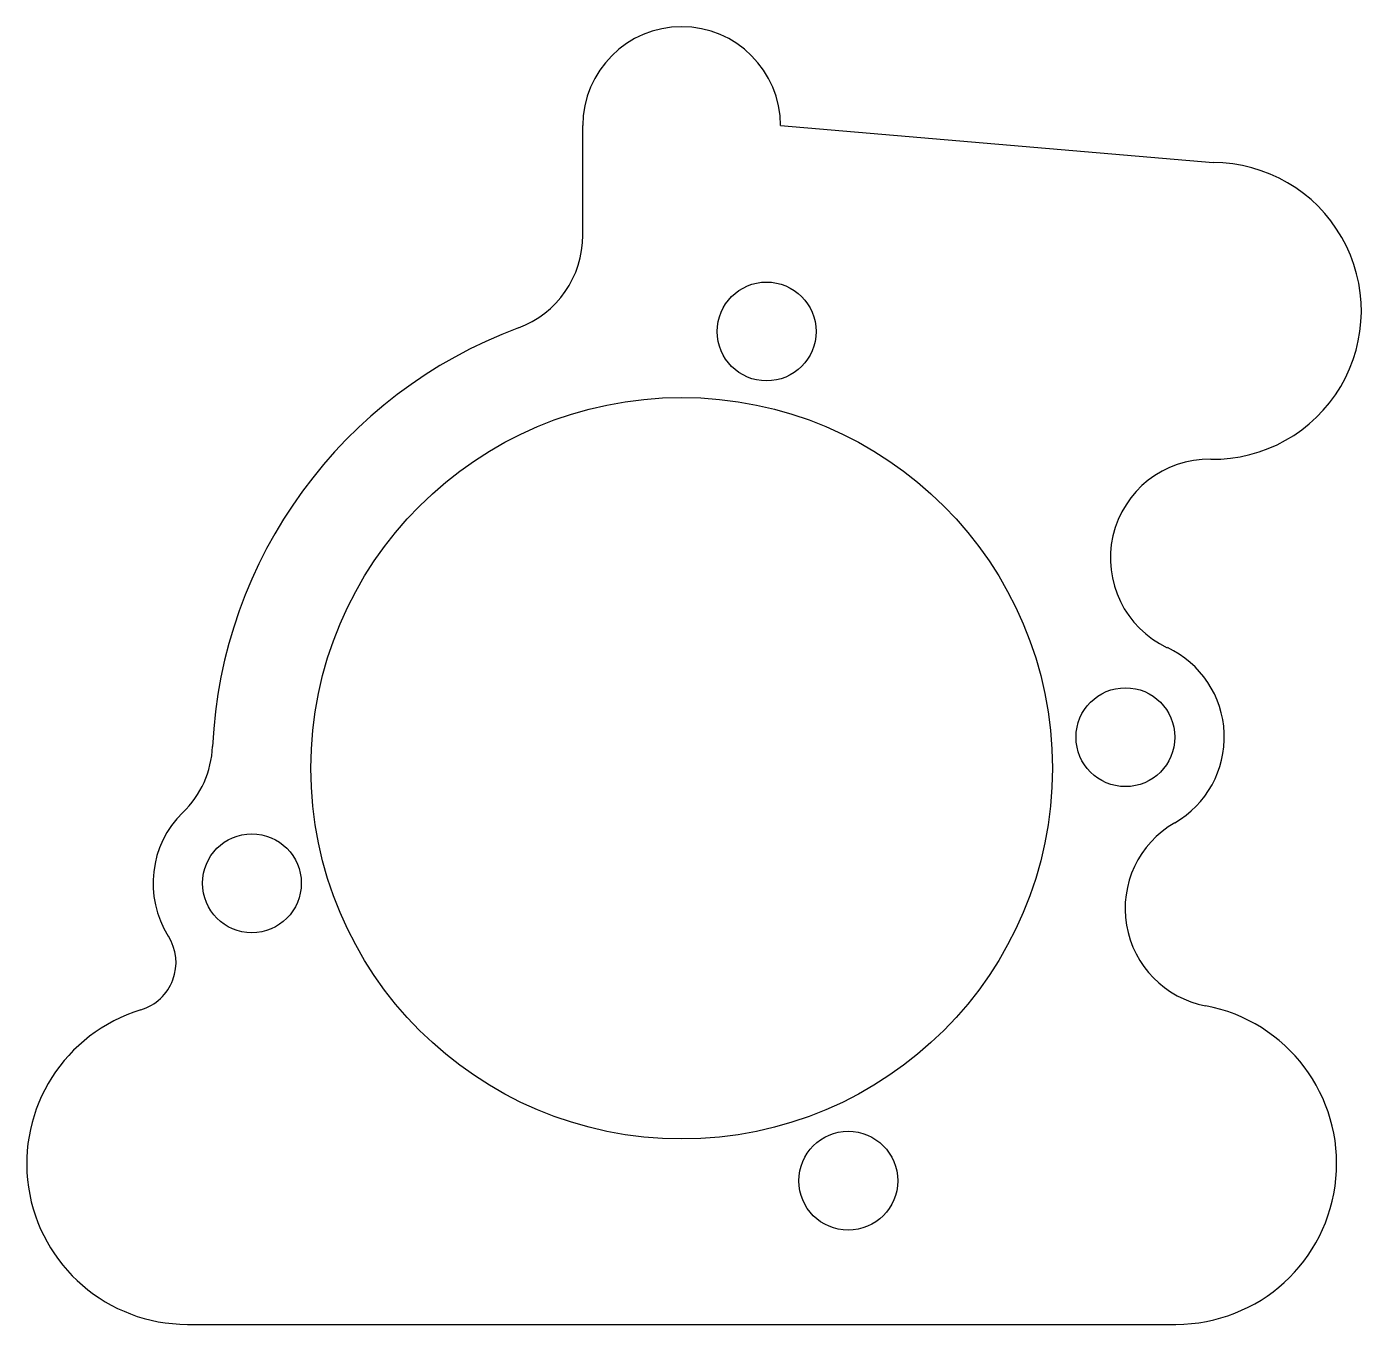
# Model space of a CAD drawing. Header units: millimetres. Extents: x 237 to 345, y 101 to 206.
import ezdxf

# ---------------------------------------------------------------- set-up
doc = ezdxf.new("R2010")
doc.units = ezdxf.units.MM
doc.layers.add('Model-Front', color=7, linetype='Continuous')

msp = doc.modelspace()

# ---------------------------------------------------------------- linework, layer by layer
at = {"layer": 'Model-Front'}
for p, q in [((282.05, 189.14), (282.05, 198.01)), ((298.05, 198.01), (333.05, 195.01)), ((250.05, 101.01), (330.05, 101.01))]:
    msp.add_line(p, q, dxfattribs=at)
for centre, radius in [((296.92, 181.35), 4), ((290.05, 146.01), 30), ((325.96, 148.52), 4), ((255.27, 136.7), 4), ((303.53, 112.63), 4)]:
    msp.add_circle(centre, radius, dxfattribs=at)
for centre, radius, start, end in [((290.05, 198.01), 8, 0, 180), ((333.05, 183.01), 12, 269.1269, 90), ((274.05, 189.14), 8, 290.3544, 0), ((290.05, 146.01), 38, 110.3544, 177.3447), ((332.74, 163.01), 8, 89.1269, 244.9168), ((325.96, 148.52), 8, 299.8786, 64.9168), ((244.1, 148.14), 8, 314.3132, 357.3447), ((255.27, 136.7), 8, 134.3132, 212.2845), ((333.93, 134.65), 8, 119.8786, 259.3446), ((245.13, 130.29), 4, 286.8164, 32.2845), ((250.05, 114.01), 13, 106.8164, 270), ((330.05, 114.01), 13, 270, 79.3446)]:
    msp.add_arc(centre, radius, start, end, dxfattribs=at)

doc.saveas('drawing.dxf')
